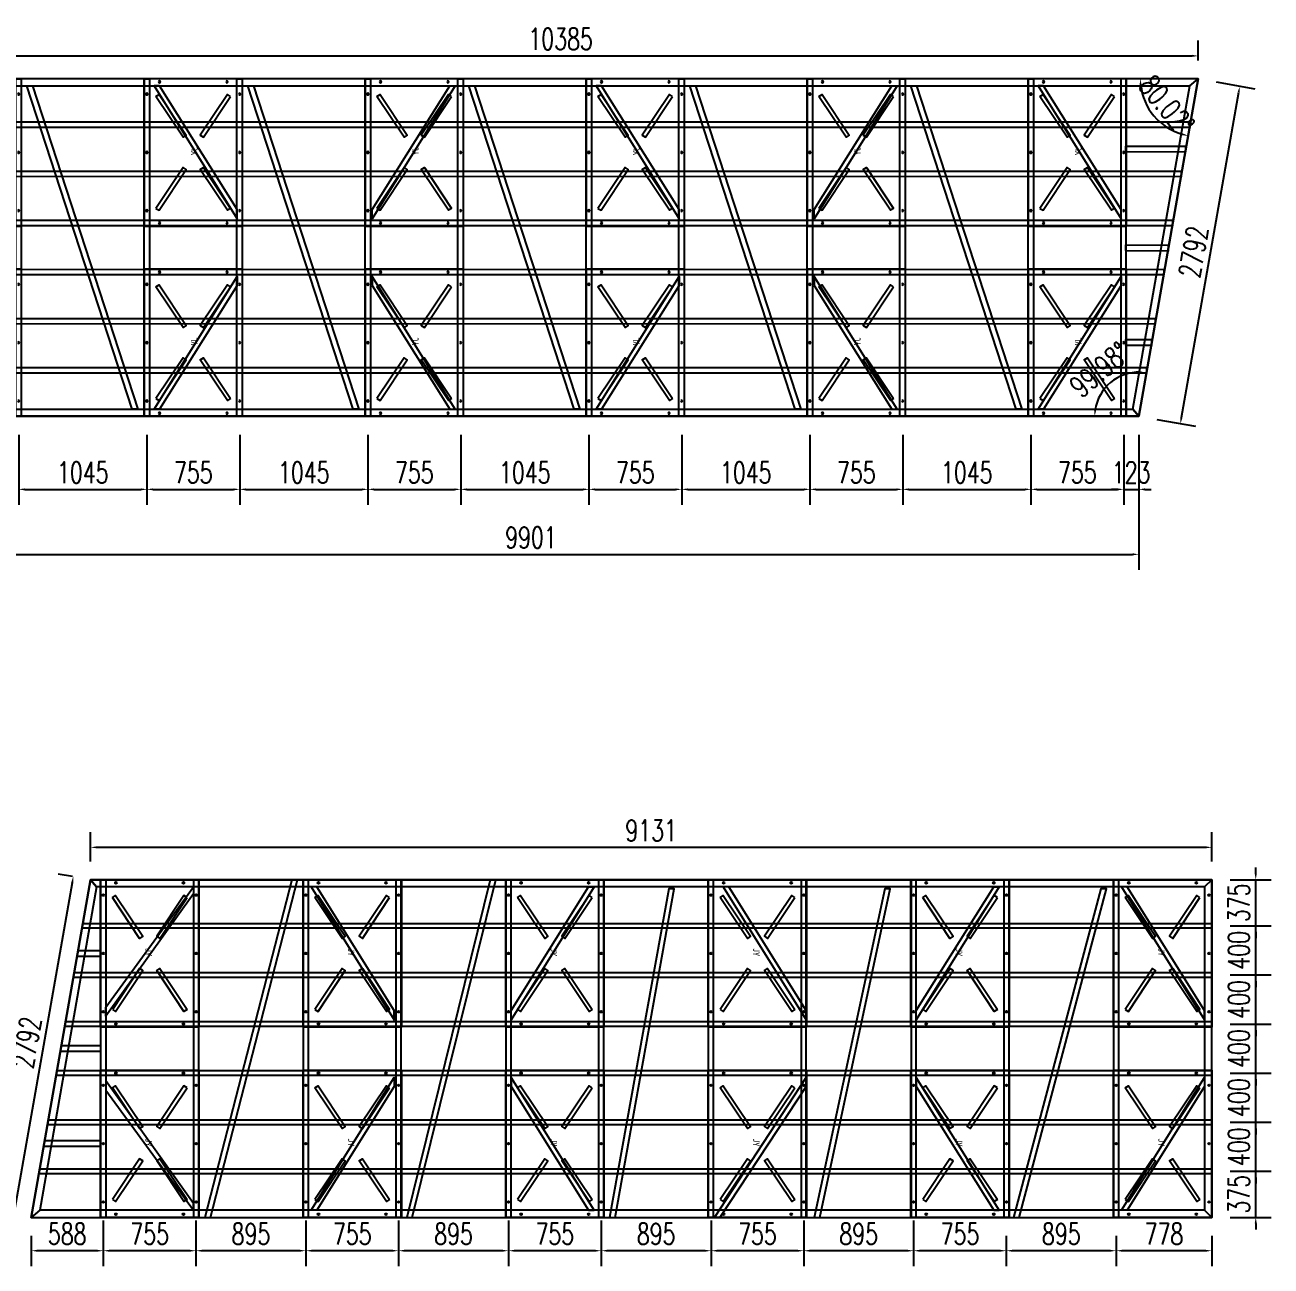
# Model space of a CAD drawing. Header units: millimetres. Extents: x -1471591 to 944464, y -468930 to 547002.
# Drawn here: x -973886 to -963736, y -169924 to -159812 of the extents above; entities that cross this region are included whole.
import ezdxf

# ---------------------------------------------------------------- set-up
doc = ezdxf.new("R2010")
doc.units = ezdxf.units.MM
doc.header["$LTSCALE"] = 10
doc.header["$PDMODE"] = 35
for name, color, linetype in [('PUB_TEXT', 7, 'Continuous'), ('W-FLOAT_BOWL浮筒', 253, 'Continuous'), ('W-STEEL_FRAME钢架', 3, 'Continuous'), ('W-STEEL_KEEL钢龙骨', 5, 'Continuous')]:
    doc.layers.add(name, color=color, linetype=linetype)
doc.styles.add('STANDARD_T3', font='simplex.shx', dxfattribs={"width": 0.7, "bigfont": 'hztxt.shx'})
doc.styles.add('黑体', font='simhei.ttf', dxfattribs={"width": 0.8})
doc.dimstyles.new('W&&50', dxfattribs={"dimtxt": 175, "dimasz": 50, "dimexe": 125, "dimexo": 150, "dimgap": 50, "dimtad": 1, "dimdec": 0, "dimzin": 0, "dimdsep": 46, "dimtxsty": 'STANDARD_T3', "dimcen": 0.09, "dimclrd": 1, "dimclre": 1, "dimclrt": 7, "dimazin": 2, "dimtfac": 1, "dimtdec": 0, "dimtix": 1, "dimtmove": 2, "dimatfit": 3, "dimfxl": 0, "dimtolj": 1, "dimtzin": 0, "dimarcsym": 0})

# ---------------------------------------------------------------- blocks, each defined once
blk = doc.blocks.new('*D1006')
at = {"color": 1, "lineweight": -2, "transparency": 16777216}
for p, q in [((-973937, -163151), (-973937, -163721)), ((-972892, -163151), (-972892, -163721)), ((-973887, -163596), (-972942, -163596))]:
    blk.add_line(p, q, dxfattribs=at)
at = {"color": 1, "transparency": 16777216}
for points in [[(-973887, -163588), (-973887, -163605), (-973937, -163596)], [(-972942, -163588), (-972942, -163605), (-972892, -163596)]]:
    blk.add_solid(points, dxfattribs=at)
at = {"layer": 'Defpoints', "color": 0, "transparency": 16777216}
for p in [(-973937, -163001), (-972892, -163001), (-972892, -163596)]:
    blk.add_point(p, dxfattribs=at)
at = {"color": 7, "transparency": 16777216, "insert": (-973415, -163459), "char_height": 175, "attachment_point": 5, "style": 'STANDARD_T3'}
blk.add_mtext('\\A1;1045', dxfattribs=at)
blk = doc.blocks.new('*D1007')
at = {"color": 1, "lineweight": -2, "transparency": 16777216}
for p, q in [((-972892, -163151), (-972892, -163721)), ((-972137, -163151), (-972137, -163721)), ((-972842, -163596), (-972187, -163596))]:
    blk.add_line(p, q, dxfattribs=at)
at = {"color": 1, "transparency": 16777216}
for points in [[(-972842, -163588), (-972842, -163605), (-972892, -163596)], [(-972187, -163588), (-972187, -163605), (-972137, -163596)]]:
    blk.add_solid(points, dxfattribs=at)
at = {"layer": 'Defpoints', "color": 0, "transparency": 16777216}
for p in [(-972892, -163001), (-972137, -163001), (-972137, -163596)]:
    blk.add_point(p, dxfattribs=at)
at = {"color": 7, "transparency": 16777216, "insert": (-972515, -163459), "char_height": 175, "attachment_point": 5, "style": 'STANDARD_T3'}
blk.add_mtext('\\A1;755', dxfattribs=at)
blk = doc.blocks.new('*D1008')
at = {"color": 1, "lineweight": -2, "transparency": 16777216}
for p, q in [((-972137, -163151), (-972137, -163721)), ((-971092, -163151), (-971092, -163721)), ((-972087, -163596), (-971142, -163596))]:
    blk.add_line(p, q, dxfattribs=at)
at = {"color": 1, "transparency": 16777216}
for points in [[(-972087, -163588), (-972087, -163605), (-972137, -163596)], [(-971142, -163588), (-971142, -163605), (-971092, -163596)]]:
    blk.add_solid(points, dxfattribs=at)
at = {"layer": 'Defpoints', "color": 0, "transparency": 16777216}
for p in [(-972137, -163001), (-971092, -163001), (-971092, -163596)]:
    blk.add_point(p, dxfattribs=at)
at = {"color": 7, "transparency": 16777216, "insert": (-971615, -163459), "char_height": 175, "attachment_point": 5, "style": 'STANDARD_T3'}
blk.add_mtext('\\A1;1045', dxfattribs=at)
blk = doc.blocks.new('*D1009')
at = {"color": 1, "lineweight": -2, "transparency": 16777216}
for p, q in [((-971092, -163151), (-971092, -163721)), ((-970337, -163151), (-970337, -163721)), ((-971042, -163596), (-970387, -163596))]:
    blk.add_line(p, q, dxfattribs=at)
at = {"color": 1, "transparency": 16777216}
for points in [[(-971042, -163588), (-971042, -163605), (-971092, -163596)], [(-970387, -163588), (-970387, -163605), (-970337, -163596)]]:
    blk.add_solid(points, dxfattribs=at)
at = {"layer": 'Defpoints', "color": 0, "transparency": 16777216}
for p in [(-971092, -163001), (-970337, -163001), (-970337, -163596)]:
    blk.add_point(p, dxfattribs=at)
at = {"color": 7, "transparency": 16777216, "insert": (-970715, -163459), "char_height": 175, "attachment_point": 5, "style": 'STANDARD_T3'}
blk.add_mtext('\\A1;755', dxfattribs=at)
blk = doc.blocks.new('*D1010')
at = {"color": 1, "lineweight": -2, "transparency": 16777216}
for p, q in [((-970337, -163151), (-970337, -163721)), ((-969292, -163151), (-969292, -163721)), ((-970287, -163596), (-969342, -163596))]:
    blk.add_line(p, q, dxfattribs=at)
at = {"color": 1, "transparency": 16777216}
for points in [[(-970287, -163588), (-970287, -163605), (-970337, -163596)], [(-969342, -163588), (-969342, -163605), (-969292, -163596)]]:
    blk.add_solid(points, dxfattribs=at)
at = {"layer": 'Defpoints', "color": 0, "transparency": 16777216}
for p in [(-970337, -163001), (-969292, -163001), (-969292, -163596)]:
    blk.add_point(p, dxfattribs=at)
at = {"color": 7, "transparency": 16777216, "insert": (-969815, -163459), "char_height": 175, "attachment_point": 5, "style": 'STANDARD_T3'}
blk.add_mtext('\\A1;1045', dxfattribs=at)
blk = doc.blocks.new('*D1011')
at = {"color": 1, "lineweight": -2, "transparency": 16777216}
for p, q in [((-969292, -163151), (-969292, -163721)), ((-968537, -163151), (-968537, -163721)), ((-969242, -163596), (-968587, -163596))]:
    blk.add_line(p, q, dxfattribs=at)
at = {"color": 1, "transparency": 16777216}
for points in [[(-969242, -163588), (-969242, -163605), (-969292, -163596)], [(-968587, -163588), (-968587, -163605), (-968537, -163596)]]:
    blk.add_solid(points, dxfattribs=at)
at = {"layer": 'Defpoints', "color": 0, "transparency": 16777216}
for p in [(-969292, -163001), (-968537, -163001), (-968537, -163596)]:
    blk.add_point(p, dxfattribs=at)
at = {"color": 7, "transparency": 16777216, "insert": (-968915, -163459), "char_height": 175, "attachment_point": 5, "style": 'STANDARD_T3'}
blk.add_mtext('\\A1;755', dxfattribs=at)
blk = doc.blocks.new('*D1012')
at = {"color": 1, "lineweight": -2, "transparency": 16777216}
for p, q in [((-968537, -163151), (-968537, -163721)), ((-967492, -163151), (-967492, -163721)), ((-968487, -163596), (-967542, -163596))]:
    blk.add_line(p, q, dxfattribs=at)
at = {"color": 1, "transparency": 16777216}
for points in [[(-968487, -163588), (-968487, -163605), (-968537, -163596)], [(-967542, -163588), (-967542, -163605), (-967492, -163596)]]:
    blk.add_solid(points, dxfattribs=at)
at = {"layer": 'Defpoints', "color": 0, "transparency": 16777216}
for p in [(-968537, -163001), (-967492, -163001), (-967492, -163596)]:
    blk.add_point(p, dxfattribs=at)
at = {"color": 7, "transparency": 16777216, "insert": (-968015, -163459), "char_height": 175, "attachment_point": 5, "style": 'STANDARD_T3'}
blk.add_mtext('\\A1;1045', dxfattribs=at)
blk = doc.blocks.new('*D1013')
at = {"color": 1, "lineweight": -2, "transparency": 16777216}
for p, q in [((-967492, -163151), (-967492, -163721)), ((-966737, -163151), (-966737, -163721)), ((-967442, -163596), (-966787, -163596))]:
    blk.add_line(p, q, dxfattribs=at)
at = {"color": 1, "transparency": 16777216}
for points in [[(-967442, -163588), (-967442, -163605), (-967492, -163596)], [(-966787, -163588), (-966787, -163605), (-966737, -163596)]]:
    blk.add_solid(points, dxfattribs=at)
at = {"layer": 'Defpoints', "color": 0, "transparency": 16777216}
for p in [(-967492, -163001), (-966737, -163001), (-966737, -163596)]:
    blk.add_point(p, dxfattribs=at)
at = {"color": 7, "transparency": 16777216, "insert": (-967115, -163459), "char_height": 175, "attachment_point": 5, "style": 'STANDARD_T3'}
blk.add_mtext('\\A1;755', dxfattribs=at)
blk = doc.blocks.new('*D1014')
at = {"color": 1, "lineweight": -2, "transparency": 16777216}
for p, q in [((-966737, -163151), (-966737, -163721)), ((-965692, -163151), (-965692, -163721)), ((-966687, -163596), (-965742, -163596))]:
    blk.add_line(p, q, dxfattribs=at)
at = {"color": 1, "transparency": 16777216}
for points in [[(-966687, -163588), (-966687, -163605), (-966737, -163596)], [(-965742, -163588), (-965742, -163605), (-965692, -163596)]]:
    blk.add_solid(points, dxfattribs=at)
at = {"layer": 'Defpoints', "color": 0, "transparency": 16777216}
for p in [(-966737, -163001), (-965692, -163001), (-965692, -163596)]:
    blk.add_point(p, dxfattribs=at)
at = {"color": 7, "transparency": 16777216, "insert": (-966215, -163459), "char_height": 175, "attachment_point": 5, "style": 'STANDARD_T3'}
blk.add_mtext('\\A1;1045', dxfattribs=at)
blk = doc.blocks.new('*D1015')
at = {"color": 1, "lineweight": -2, "transparency": 16777216}
for p, q in [((-965692, -163151), (-965692, -163721)), ((-964937, -163151), (-964937, -163721)), ((-965642, -163596), (-964987, -163596))]:
    blk.add_line(p, q, dxfattribs=at)
at = {"color": 1, "transparency": 16777216}
for points in [[(-965642, -163588), (-965642, -163605), (-965692, -163596)], [(-964987, -163588), (-964987, -163605), (-964937, -163596)]]:
    blk.add_solid(points, dxfattribs=at)
at = {"layer": 'Defpoints', "color": 0, "transparency": 16777216}
for p in [(-965692, -163001), (-964937, -163001), (-964937, -163596)]:
    blk.add_point(p, dxfattribs=at)
at = {"color": 7, "transparency": 16777216, "insert": (-965315, -163459), "char_height": 175, "attachment_point": 5, "style": 'STANDARD_T3'}
blk.add_mtext('\\A1;755', dxfattribs=at)
blk = doc.blocks.new('*D1016')
at = {"color": 1, "lineweight": -2, "transparency": 16777216}
for p, q in [((-964937, -163151), (-964937, -163721)), ((-964814, -163151), (-964814, -163721)), ((-964987, -163596), (-965037, -163596)), ((-964937, -163596), (-964814, -163596)), ((-964764, -163596), (-964714, -163596))]:
    blk.add_line(p, q, dxfattribs=at)
at = {"color": 1, "transparency": 16777216}
for points in [[(-964987, -163588), (-964987, -163605), (-964937, -163596)], [(-964764, -163588), (-964764, -163605), (-964814, -163596)]]:
    blk.add_solid(points, dxfattribs=at)
at = {"layer": 'Defpoints', "color": 0, "transparency": 16777216}
for p in [(-964937, -163001), (-964814, -163001), (-964814, -163596)]:
    blk.add_point(p, dxfattribs=at)
at = {"color": 7, "transparency": 16777216, "insert": (-964876, -163459), "char_height": 175, "attachment_point": 5, "style": 'STANDARD_T3'}
blk.add_mtext('\\A1;123', dxfattribs=at)
blk = doc.blocks.new('*D1017')
at = {"color": 1, "lineweight": -2, "transparency": 16777216}
for p, q in [((-974715, -163151), (-974715, -164251)), ((-964814, -163151), (-964814, -164251)), ((-974665, -164126), (-964864, -164126))]:
    blk.add_line(p, q, dxfattribs=at)
at = {"color": 1, "transparency": 16777216}
for points in [[(-974665, -164117), (-974665, -164134), (-974715, -164126)], [(-964864, -164117), (-964864, -164134), (-964814, -164126)]]:
    blk.add_solid(points, dxfattribs=at)
at = {"layer": 'Defpoints', "color": 0, "transparency": 16777216}
for p in [(-974715, -163001), (-964814, -163001), (-964814, -164126)]:
    blk.add_point(p, dxfattribs=at)
at = {"color": 7, "transparency": 16777216, "insert": (-969765, -163988), "char_height": 175, "attachment_point": 5, "style": 'STANDARD_T3'}
blk.add_mtext('\\A1;9901', dxfattribs=at)
blk = doc.blocks.new('*D1018')
at = {"color": 1, "lineweight": -2, "transparency": 16777216}
for p, q in [((-974715, -160101), (-974715, -159940)), ((-964330, -160101), (-964330, -159940)), ((-974665, -160065), (-964380, -160065))]:
    blk.add_line(p, q, dxfattribs=at)
at = {"color": 1, "transparency": 16777216}
for points in [[(-974665, -160056), (-974665, -160073), (-974715, -160065)], [(-964380, -160056), (-964380, -160073), (-964330, -160065)]]:
    blk.add_solid(points, dxfattribs=at)
at = {"layer": 'Defpoints', "color": 0, "transparency": 16777216}
for p in [(-964330, -160065), (-974715, -160251), (-964330, -160251)]:
    blk.add_point(p, dxfattribs=at)
at = {"color": 7, "transparency": 16777216, "insert": (-969523, -159927), "char_height": 175, "attachment_point": 5, "style": 'STANDARD_T3'}
blk.add_mtext('\\A1;10385', dxfattribs=at)
blk = doc.blocks.new('*D1064')
at = {"color": 1, "lineweight": -2, "transparency": 16777216}
for p, q in [((-964998, -169677), (-964998, -169924)), ((-964220, -169677), (-964220, -169924)), ((-964270, -169799), (-964948, -169799))]:
    blk.add_line(p, q, dxfattribs=at)
at = {"color": 1, "transparency": 16777216}
for points in [[(-964948, -169791), (-964948, -169807), (-964998, -169799)], [(-964270, -169791), (-964270, -169807), (-964220, -169799)]]:
    blk.add_solid(points, dxfattribs=at)
at = {"layer": 'Defpoints', "color": 0, "transparency": 16777216}
for p in [(-964998, -169527), (-964220, -169527), (-964998, -169799)]:
    blk.add_point(p, dxfattribs=at)
at = {"color": 7, "transparency": 16777216, "insert": (-964609, -169662), "char_height": 175, "attachment_point": 5, "style": 'STANDARD_T3'}
blk.add_mtext('\\A1;778', dxfattribs=at)
blk = doc.blocks.new('*D1065')
at = {"color": 1, "lineweight": -2, "transparency": 16777216}
for p, q in [((-965893, -169677), (-965893, -169924)), ((-964998, -169677), (-964998, -169924)), ((-965048, -169799), (-965843, -169799))]:
    blk.add_line(p, q, dxfattribs=at)
at = {"color": 1, "transparency": 16777216}
for points in [[(-965843, -169791), (-965843, -169807), (-965893, -169799)], [(-965048, -169791), (-965048, -169807), (-964998, -169799)]]:
    blk.add_solid(points, dxfattribs=at)
at = {"layer": 'Defpoints', "color": 0, "transparency": 16777216}
for p in [(-965893, -169527), (-964998, -169527), (-965893, -169799)]:
    blk.add_point(p, dxfattribs=at)
at = {"color": 7, "transparency": 16777216, "insert": (-965445, -169662), "char_height": 175, "attachment_point": 5, "style": 'STANDARD_T3'}
blk.add_mtext('\\A1;895', dxfattribs=at)
blk = doc.blocks.new('*D1066')
at = {"color": 1, "lineweight": -2, "transparency": 16777216}
for p, q in [((-966648, -169552), (-966648, -169924)), ((-965893, -169677), (-965893, -169924)), ((-965943, -169799), (-966598, -169799))]:
    blk.add_line(p, q, dxfattribs=at)
at = {"color": 1, "transparency": 16777216}
for points in [[(-966598, -169791), (-966598, -169807), (-966648, -169799)], [(-965943, -169791), (-965943, -169807), (-965893, -169799)]]:
    blk.add_solid(points, dxfattribs=at)
at = {"layer": 'Defpoints', "color": 0, "transparency": 16777216}
for p in [(-966648, -169402), (-965893, -169527), (-966648, -169799)]:
    blk.add_point(p, dxfattribs=at)
at = {"color": 7, "transparency": 16777216, "insert": (-966270, -169662), "char_height": 175, "attachment_point": 5, "style": 'STANDARD_T3'}
blk.add_mtext('\\A1;755', dxfattribs=at)
blk = doc.blocks.new('*D1067')
at = {"color": 1, "lineweight": -2, "transparency": 16777216}
for p, q in [((-967543, -169552), (-967543, -169924)), ((-966648, -169552), (-966648, -169924)), ((-966698, -169799), (-967493, -169799))]:
    blk.add_line(p, q, dxfattribs=at)
at = {"color": 1, "transparency": 16777216}
for points in [[(-967493, -169791), (-967493, -169807), (-967543, -169799)], [(-966698, -169791), (-966698, -169807), (-966648, -169799)]]:
    blk.add_solid(points, dxfattribs=at)
at = {"layer": 'Defpoints', "color": 0, "transparency": 16777216}
for p in [(-967543, -169402), (-966648, -169402), (-967543, -169799)]:
    blk.add_point(p, dxfattribs=at)
at = {"color": 7, "transparency": 16777216, "insert": (-967095, -169662), "char_height": 175, "attachment_point": 5, "style": 'STANDARD_T3'}
blk.add_mtext('\\A1;895', dxfattribs=at)
blk = doc.blocks.new('*D1068')
at = {"color": 1, "lineweight": -2, "transparency": 16777216}
for p, q in [((-968298, -169552), (-968298, -169924)), ((-967543, -169552), (-967543, -169924)), ((-967593, -169799), (-968248, -169799))]:
    blk.add_line(p, q, dxfattribs=at)
at = {"color": 1, "transparency": 16777216}
for points in [[(-968248, -169791), (-968248, -169807), (-968298, -169799)], [(-967593, -169791), (-967593, -169807), (-967543, -169799)]]:
    blk.add_solid(points, dxfattribs=at)
at = {"layer": 'Defpoints', "color": 0, "transparency": 16777216}
for p in [(-968298, -169402), (-967543, -169402), (-968298, -169799)]:
    blk.add_point(p, dxfattribs=at)
at = {"color": 7, "transparency": 16777216, "insert": (-967920, -169662), "char_height": 175, "attachment_point": 5, "style": 'STANDARD_T3'}
blk.add_mtext('\\A1;755', dxfattribs=at)
blk = doc.blocks.new('*D1069')
at = {"color": 1, "lineweight": -2, "transparency": 16777216}
for p, q in [((-969193, -169552), (-969193, -169924)), ((-968298, -169552), (-968298, -169924)), ((-968348, -169799), (-969143, -169799))]:
    blk.add_line(p, q, dxfattribs=at)
at = {"color": 1, "transparency": 16777216}
for points in [[(-969143, -169791), (-969143, -169807), (-969193, -169799)], [(-968348, -169791), (-968348, -169807), (-968298, -169799)]]:
    blk.add_solid(points, dxfattribs=at)
at = {"layer": 'Defpoints', "color": 0, "transparency": 16777216}
for p in [(-969193, -169402), (-968298, -169402), (-969193, -169799)]:
    blk.add_point(p, dxfattribs=at)
at = {"color": 7, "transparency": 16777216, "insert": (-968745, -169662), "char_height": 175, "attachment_point": 5, "style": 'STANDARD_T3'}
blk.add_mtext('\\A1;895', dxfattribs=at)
blk = doc.blocks.new('*D1070')
at = {"color": 1, "lineweight": -2, "transparency": 16777216}
for p, q in [((-969948, -169552), (-969948, -169924)), ((-969193, -169552), (-969193, -169924)), ((-969243, -169799), (-969898, -169799))]:
    blk.add_line(p, q, dxfattribs=at)
at = {"color": 1, "transparency": 16777216}
for points in [[(-969898, -169791), (-969898, -169807), (-969948, -169799)], [(-969243, -169791), (-969243, -169807), (-969193, -169799)]]:
    blk.add_solid(points, dxfattribs=at)
at = {"layer": 'Defpoints', "color": 0, "transparency": 16777216}
for p in [(-969948, -169402), (-969193, -169402), (-969948, -169799)]:
    blk.add_point(p, dxfattribs=at)
at = {"color": 7, "transparency": 16777216, "insert": (-969570, -169662), "char_height": 175, "attachment_point": 5, "style": 'STANDARD_T3'}
blk.add_mtext('\\A1;755', dxfattribs=at)
blk = doc.blocks.new('*D1071')
at = {"color": 1, "lineweight": -2, "transparency": 16777216}
for p, q in [((-970843, -169552), (-970843, -169924)), ((-969948, -169552), (-969948, -169924)), ((-969998, -169799), (-970793, -169799))]:
    blk.add_line(p, q, dxfattribs=at)
at = {"color": 1, "transparency": 16777216}
for points in [[(-970793, -169791), (-970793, -169807), (-970843, -169799)], [(-969998, -169791), (-969998, -169807), (-969948, -169799)]]:
    blk.add_solid(points, dxfattribs=at)
at = {"layer": 'Defpoints', "color": 0, "transparency": 16777216}
for p in [(-970843, -169402), (-969948, -169402), (-970843, -169799)]:
    blk.add_point(p, dxfattribs=at)
at = {"color": 7, "transparency": 16777216, "insert": (-970395, -169662), "char_height": 175, "attachment_point": 5, "style": 'STANDARD_T3'}
blk.add_mtext('\\A1;895', dxfattribs=at)
blk = doc.blocks.new('*D1072')
at = {"color": 1, "lineweight": -2, "transparency": 16777216}
for p, q in [((-971598, -169552), (-971598, -169924)), ((-970843, -169552), (-970843, -169924)), ((-970893, -169799), (-971548, -169799))]:
    blk.add_line(p, q, dxfattribs=at)
at = {"color": 1, "transparency": 16777216}
for points in [[(-971548, -169791), (-971548, -169807), (-971598, -169799)], [(-970893, -169791), (-970893, -169807), (-970843, -169799)]]:
    blk.add_solid(points, dxfattribs=at)
at = {"layer": 'Defpoints', "color": 0, "transparency": 16777216}
for p in [(-971598, -169402), (-970843, -169402), (-971598, -169799)]:
    blk.add_point(p, dxfattribs=at)
at = {"color": 7, "transparency": 16777216, "insert": (-971220, -169662), "char_height": 175, "attachment_point": 5, "style": 'STANDARD_T3'}
blk.add_mtext('\\A1;755', dxfattribs=at)
blk = doc.blocks.new('*D1073')
at = {"color": 1, "lineweight": -2, "transparency": 16777216}
for p, q in [((-972493, -169552), (-972493, -169924)), ((-971598, -169552), (-971598, -169924)), ((-971648, -169799), (-972443, -169799))]:
    blk.add_line(p, q, dxfattribs=at)
at = {"color": 1, "transparency": 16777216}
for points in [[(-972443, -169791), (-972443, -169807), (-972493, -169799)], [(-971648, -169791), (-971648, -169807), (-971598, -169799)]]:
    blk.add_solid(points, dxfattribs=at)
at = {"layer": 'Defpoints', "color": 0, "transparency": 16777216}
for p in [(-972493, -169402), (-971598, -169402), (-972493, -169799)]:
    blk.add_point(p, dxfattribs=at)
at = {"color": 7, "transparency": 16777216, "insert": (-972045, -169662), "char_height": 175, "attachment_point": 5, "style": 'STANDARD_T3'}
blk.add_mtext('\\A1;895', dxfattribs=at)
blk = doc.blocks.new('*D1074')
at = {"color": 1, "lineweight": -2, "transparency": 16777216}
for p, q in [((-973248, -169552), (-973248, -169924)), ((-972493, -169552), (-972493, -169924)), ((-972543, -169799), (-973198, -169799))]:
    blk.add_line(p, q, dxfattribs=at)
at = {"color": 1, "transparency": 16777216}
for points in [[(-973198, -169791), (-973198, -169807), (-973248, -169799)], [(-972543, -169791), (-972543, -169807), (-972493, -169799)]]:
    blk.add_solid(points, dxfattribs=at)
at = {"layer": 'Defpoints', "color": 0, "transparency": 16777216}
for p in [(-973248, -169402), (-972493, -169402), (-973248, -169799)]:
    blk.add_point(p, dxfattribs=at)
at = {"color": 7, "transparency": 16777216, "insert": (-972870, -169662), "char_height": 175, "attachment_point": 5, "style": 'STANDARD_T3'}
blk.add_mtext('\\A1;755', dxfattribs=at)
blk = doc.blocks.new('*D1075')
at = {"color": 1, "lineweight": -2, "transparency": 16777216}
for p, q in [((-973248, -169552), (-973248, -169924)), ((-973836, -169677), (-973836, -169924)), ((-973298, -169799), (-973786, -169799))]:
    blk.add_line(p, q, dxfattribs=at)
at = {"color": 1, "transparency": 16777216}
for points in [[(-973786, -169791), (-973786, -169807), (-973836, -169799)], [(-973298, -169791), (-973298, -169807), (-973248, -169799)]]:
    blk.add_solid(points, dxfattribs=at)
at = {"layer": 'Defpoints', "color": 0, "transparency": 16777216}
for p in [(-973248, -169402), (-973836, -169527), (-973836, -169799)]:
    blk.add_point(p, dxfattribs=at)
at = {"color": 7, "transparency": 16777216, "insert": (-973542, -169662), "char_height": 175, "attachment_point": 5, "style": 'STANDARD_T3'}
blk.add_mtext('\\A1;588', dxfattribs=at)
blk = doc.blocks.new('*D1076')
at = {"color": 1, "lineweight": -2, "transparency": 16777216}
for p, q in [((-963861, -169102), (-963861, -169052)), ((-964070, -169152), (-963736, -169152)), ((-963861, -169527), (-963861, -169152)), ((-964070, -169527), (-963736, -169527)), ((-963861, -169577), (-963861, -169627))]:
    blk.add_line(p, q, dxfattribs=at)
at = {"color": 1, "transparency": 16777216}
for points in [[(-963870, -169102), (-963853, -169102), (-963861, -169152)], [(-963870, -169577), (-963853, -169577), (-963861, -169527)]]:
    blk.add_solid(points, dxfattribs=at)
at = {"layer": 'Defpoints', "color": 0, "transparency": 16777216}
for p in [(-964220, -169152), (-963861, -169152), (-964220, -169527)]:
    blk.add_point(p, dxfattribs=at)
at = {"color": 7, "transparency": 16777216, "insert": (-963999, -169339), "char_height": 175, "attachment_point": 5, "rotation": 90, "style": 'STANDARD_T3'}
blk.add_mtext('\\A1;375', dxfattribs=at)
blk = doc.blocks.new('*D1077')
at = {"color": 1, "lineweight": -2, "transparency": 16777216}
for p, q in [((-963861, -168702), (-963861, -168652)), ((-964070, -168752), (-963736, -168752)), ((-963861, -169152), (-963861, -168752)), ((-964070, -169152), (-963736, -169152)), ((-963861, -169202), (-963861, -169252))]:
    blk.add_line(p, q, dxfattribs=at)
at = {"color": 1, "transparency": 16777216}
for points in [[(-963870, -168702), (-963853, -168702), (-963861, -168752)], [(-963870, -169202), (-963853, -169202), (-963861, -169152)]]:
    blk.add_solid(points, dxfattribs=at)
at = {"layer": 'Defpoints', "color": 0, "transparency": 16777216}
for p in [(-964220, -168752), (-963861, -168752), (-964220, -169152)]:
    blk.add_point(p, dxfattribs=at)
at = {"color": 7, "transparency": 16777216, "insert": (-963999, -168952), "char_height": 175, "attachment_point": 5, "rotation": 90, "style": 'STANDARD_T3'}
blk.add_mtext('\\A1;400', dxfattribs=at)
blk = doc.blocks.new('*D1078')
at = {"color": 1, "lineweight": -2, "transparency": 16777216}
for p, q in [((-963861, -168302), (-963861, -168252)), ((-964070, -168352), (-963736, -168352)), ((-963861, -168752), (-963861, -168352)), ((-964070, -168752), (-963736, -168752)), ((-963861, -168802), (-963861, -168852))]:
    blk.add_line(p, q, dxfattribs=at)
at = {"color": 1, "transparency": 16777216}
for points in [[(-963870, -168302), (-963853, -168302), (-963861, -168352)], [(-963870, -168802), (-963853, -168802), (-963861, -168752)]]:
    blk.add_solid(points, dxfattribs=at)
at = {"layer": 'Defpoints', "color": 0, "transparency": 16777216}
for p in [(-964220, -168352), (-963861, -168352), (-964220, -168752)]:
    blk.add_point(p, dxfattribs=at)
at = {"color": 7, "transparency": 16777216, "insert": (-963999, -168552), "char_height": 175, "attachment_point": 5, "rotation": 90, "style": 'STANDARD_T3'}
blk.add_mtext('\\A1;400', dxfattribs=at)
blk = doc.blocks.new('*D1079')
at = {"color": 1, "lineweight": -2, "transparency": 16777216}
for p, q in [((-963861, -167902), (-963861, -167852)), ((-964070, -167952), (-963736, -167952)), ((-963861, -168352), (-963861, -167952)), ((-964070, -168352), (-963736, -168352)), ((-963861, -168402), (-963861, -168452))]:
    blk.add_line(p, q, dxfattribs=at)
at = {"color": 1, "transparency": 16777216}
for points in [[(-963870, -167902), (-963853, -167902), (-963861, -167952)], [(-963870, -168402), (-963853, -168402), (-963861, -168352)]]:
    blk.add_solid(points, dxfattribs=at)
at = {"layer": 'Defpoints', "color": 0, "transparency": 16777216}
for p in [(-964220, -167952), (-963861, -167952), (-964220, -168352)]:
    blk.add_point(p, dxfattribs=at)
at = {"color": 7, "transparency": 16777216, "insert": (-963999, -168152), "char_height": 175, "attachment_point": 5, "rotation": 90, "style": 'STANDARD_T3'}
blk.add_mtext('\\A1;400', dxfattribs=at)
blk = doc.blocks.new('*D1080')
at = {"color": 1, "lineweight": -2, "transparency": 16777216}
for p, q in [((-963861, -167502), (-963861, -167452)), ((-964070, -167552), (-963736, -167552)), ((-963861, -167952), (-963861, -167552)), ((-964070, -167952), (-963736, -167952)), ((-963861, -168002), (-963861, -168052))]:
    blk.add_line(p, q, dxfattribs=at)
at = {"color": 1, "transparency": 16777216}
for points in [[(-963870, -167502), (-963853, -167502), (-963861, -167552)], [(-963870, -168002), (-963853, -168002), (-963861, -167952)]]:
    blk.add_solid(points, dxfattribs=at)
at = {"layer": 'Defpoints', "color": 0, "transparency": 16777216}
for p in [(-964220, -167552), (-963861, -167552), (-964220, -167952)]:
    blk.add_point(p, dxfattribs=at)
at = {"color": 7, "transparency": 16777216, "insert": (-963999, -167752), "char_height": 175, "attachment_point": 5, "rotation": 90, "style": 'STANDARD_T3'}
blk.add_mtext('\\A1;400', dxfattribs=at)
blk = doc.blocks.new('*D1081')
at = {"color": 1, "lineweight": -2, "transparency": 16777216}
for p, q in [((-963861, -167102), (-963861, -167052)), ((-964070, -167152), (-963736, -167152)), ((-963861, -167552), (-963861, -167152)), ((-964070, -167552), (-963736, -167552)), ((-963861, -167602), (-963861, -167652))]:
    blk.add_line(p, q, dxfattribs=at)
at = {"color": 1, "transparency": 16777216}
for points in [[(-963870, -167102), (-963853, -167102), (-963861, -167152)], [(-963870, -167602), (-963853, -167602), (-963861, -167552)]]:
    blk.add_solid(points, dxfattribs=at)
at = {"layer": 'Defpoints', "color": 0, "transparency": 16777216}
for p in [(-964220, -167152), (-963861, -167152), (-964220, -167552)]:
    blk.add_point(p, dxfattribs=at)
at = {"color": 7, "transparency": 16777216, "insert": (-963999, -167352), "char_height": 175, "attachment_point": 5, "rotation": 90, "style": 'STANDARD_T3'}
blk.add_mtext('\\A1;400', dxfattribs=at)
blk = doc.blocks.new('*D1082')
at = {"color": 1, "lineweight": -2, "transparency": 16777216}
for p, q in [((-963861, -166727), (-963861, -166677)), ((-964070, -166777), (-963736, -166777)), ((-963861, -167152), (-963861, -166777)), ((-964070, -167152), (-963736, -167152)), ((-963861, -167202), (-963861, -167252))]:
    blk.add_line(p, q, dxfattribs=at)
at = {"color": 1, "transparency": 16777216}
for points in [[(-963870, -166727), (-963853, -166727), (-963861, -166777)], [(-963870, -167202), (-963853, -167202), (-963861, -167152)]]:
    blk.add_solid(points, dxfattribs=at)
at = {"layer": 'Defpoints', "color": 0, "transparency": 16777216}
for p in [(-964220, -166777), (-963861, -166777), (-964220, -167152)]:
    blk.add_point(p, dxfattribs=at)
at = {"color": 7, "transparency": 16777216, "insert": (-963999, -166964), "char_height": 175, "attachment_point": 5, "rotation": 90, "style": 'STANDARD_T3'}
blk.add_mtext('\\A1;375', dxfattribs=at)
blk = doc.blocks.new('*D1083')
at = {"color": 1, "lineweight": -2, "transparency": 16777216}
for p, q in [((-973499, -166751), (-973616, -166730)), ((-973502, -166801), (-973969, -169453)), ((-973983, -169501), (-974101, -169480))]:
    blk.add_line(p, q, dxfattribs=at)
at = {"color": 1, "transparency": 16777216}
for points in [[(-973510, -166800), (-973493, -166803), (-973493, -166752)], [(-973977, -169451), (-973961, -169454), (-973977, -169502)]]:
    blk.add_solid(points, dxfattribs=at)
at = {"layer": 'Defpoints', "color": 0, "transparency": 16777216}
for p in [(-973351, -166777), (-973977, -169502), (-973836, -169527)]:
    blk.add_point(p, dxfattribs=at)
at = {"color": 7, "transparency": 16777216, "insert": (-973871, -168103), "char_height": 175, "attachment_point": 5, "rotation": 80.0073, "style": 'STANDARD_T3'}
blk.add_mtext('\\A1;2792', dxfattribs=at)
blk = doc.blocks.new('*D1084')
at = {"color": 1, "lineweight": -2, "transparency": 16777216}
for p, q in [((-964466, -163011), (-964000, -160360)), ((-964183, -160277), (-963868, -160332)), ((-964667, -163027), (-964352, -163082))]:
    blk.add_line(p, q, dxfattribs=at)
at = {"color": 1, "transparency": 16777216}
for points in [[(-964008, -160358), (-963991, -160361), (-963991, -160311)], [(-964475, -163010), (-964458, -163013), (-964475, -163061)]]:
    blk.add_solid(points, dxfattribs=at)
at = {"layer": 'Defpoints', "color": 0, "transparency": 16777216}
for p in [(-964330, -160251), (-963991, -160311), (-964814, -163001)]:
    blk.add_point(p, dxfattribs=at)
at = {"color": 7, "transparency": 16777216, "insert": (-964368, -161662), "char_height": 175, "attachment_point": 5, "rotation": 80.0187, "style": 'STANDARD_T3'}
blk.add_mtext('\\A1;2792', dxfattribs=at)
blk = doc.blocks.new('*D1086')
at = {"color": 1, "lineweight": -2, "transparency": 16777216}
for p, q in [((-973351, -166627), (-973351, -166388)), ((-964220, -166627), (-964220, -166388)), ((-964270, -166513), (-973301, -166513))]:
    blk.add_line(p, q, dxfattribs=at)
at = {"color": 1, "transparency": 16777216}
for points in [[(-973301, -166504), (-973301, -166521), (-973351, -166513)], [(-964270, -166504), (-964270, -166521), (-964220, -166513)]]:
    blk.add_solid(points, dxfattribs=at)
at = {"layer": 'Defpoints', "color": 0, "transparency": 16777216}
for p in [(-973351, -166513), (-973351, -166777), (-964220, -166777)]:
    blk.add_point(p, dxfattribs=at)
at = {"color": 7, "transparency": 16777216, "insert": (-968786, -166375), "char_height": 175, "attachment_point": 5, "style": 'STANDARD_T3'}
blk.add_mtext('\\A1;9131', dxfattribs=at)
blk = doc.blocks.new('*D1186')
at = {"color": 1, "lineweight": -2, "transparency": 16777216}
blk.add_arc((-964814, -163001), 359, 88.0136, 172.0051, dxfattribs=at)
at = {"color": 1, "transparency": 16777216}
for points in [[(-964801, -162634), (-964803, -162651), (-964752, -162648)], [(-965161, -162951), (-965178, -162950), (-965173, -163001)]]:
    blk.add_solid(points, dxfattribs=at)
at = {"layer": 'Defpoints', "color": 0, "transparency": 16777216}
for p in [(-964330, -160251), (-964956, -162672), (-974715, -163001), (-964814, -163001), (-964814, -163001)]:
    blk.add_point(p, dxfattribs=at)
at = {"color": 7, "transparency": 16777216, "insert": (-965133, -162621), "char_height": 175, "attachment_point": 5, "rotation": 40.0094, "style": 'STANDARD_T3'}
blk.add_mtext('\\A1;99.98°', dxfattribs=at)
blk = doc.blocks.new('*D1187')
at = {"color": 1, "lineweight": -2, "transparency": 16777216}
blk.add_arc((-964330, -160251), 471, 186.0827, 253.9358, dxfattribs=at)
at = {"color": 1, "transparency": 16777216}
for points in [[(-964807, -160301), (-964791, -160300), (-964802, -160251)], [(-964459, -160695), (-964463, -160712), (-964412, -160715)]]:
    blk.add_solid(points, dxfattribs=at)
at = {"layer": 'Defpoints', "color": 0, "transparency": 16777216}
for p in [(-974715, -160251), (-964330, -160251), (-964330, -160251), (-964751, -160462), (-964814, -163001)]:
    blk.add_point(p, dxfattribs=at)
at = {"color": 7, "transparency": 16777216, "insert": (-964586, -160465), "char_height": 175, "attachment_point": 5, "rotation": 310.0093, "style": 'STANDARD_T3'}
blk.add_mtext('\\A1;80.02°', dxfattribs=at)
blk = doc.blocks.new('*U1285')
at = {"layer": 'W-STEEL_FRAME钢架', "color": 1}
blk.add_lwpolyline([(452, 1317), (406, 1317), (-452, -1317), (-406, -1317)], close=True, dxfattribs=at)
blk = doc.blocks.new('*U1284')
at = {"color": 0, "linetype": 'ByBlock', "lineweight": -2}
for p in [(0, 0), (1800, 0), (3600, 0), (5400, 0), (7200, 0)]:
    blk.add_blockref('*U1285', p, dxfattribs=at)
blk = doc.blocks.new('$matou$00000186')
for points in [[(-600, 400), (600, 400), (600, -400), (-600, -400)], [(-456, 304), (-472, 279), (-140, 57), (-123, 82)], [(456, 304), (472, 279), (140, 57), (123, 82)], [(-456, -304), (-472, -279), (-140, -57), (-123, -82)], [(456, -304), (472, -279), (140, -57), (123, -82)]]:
    blk.add_lwpolyline(points, close=True)
at = {"color": 1}
for centre in [(-475, 378), (0, 378), (475, 378), (-575, 275), (575, 275), (-575, -275), (575, -275), (-475, -378), (0, -378), (475, -378)]:
    blk.add_circle(centre, 7, dxfattribs=at)
at = {"layer": 'PUB_TEXT', "style": '黑体', "width": 0.8}
blk.add_text('JY', height=52.6, dxfattribs=at).set_placement((-44, -35))
blk = doc.blocks.new('*U1287')
at = {"layer": 'W-FLOAT_BOWL浮筒', "rotation": 90}
blk.add_blockref('$matou$00000186', (0, 0), dxfattribs=at)
blk = doc.blocks.new('*U1286')
at = {"color": 0, "linetype": 'ByBlock', "lineweight": -2}
for p in [(0, 1550), (1800, 1550), (3600, 1550), (5400, 1550), (7200, 1550), (9000, 1550), (0, 0), (1800, 0), (3600, 0), (5400, 0), (7200, 0), (9000, 0)]:
    blk.add_blockref('*U1287', p, dxfattribs=at)
blk = doc.blocks.new('E-2')
blk.add_lwpolyline([(-974715, -163001), (-964814, -163001), (-964330, -160251), (-974715, -160251), (-974715, -163001)])
at = {"layer": 'W-STEEL_FRAME钢架'}
for points in [[(-974657, -162943), (-974715, -163001), (-974715, -160251), (-974657, -160309)], [(-974657, -160309), (-964399, -160309), (-964330, -160251), (-974715, -160251)], [(-964399, -160309), (-964330, -160251), (-964814, -163001), (-964863, -162943)], [(-974657, -162943), (-964863, -162943), (-964814, -163001), (-974715, -163001)]]:
    blk.add_lwpolyline(points, close=True, dxfattribs=at)
at = {"layer": 'W-STEEL_FRAME钢架', "color": 1}
for points in [[(-973916, -163001), (-973959, -163001), (-973959, -160251), (-973916, -160251)], [(-972871, -163001), (-972914, -163001), (-972914, -160251), (-972871, -160251)], [(-972116, -163001), (-972159, -163001), (-972159, -160251), (-972116, -160251)], [(-971071, -163001), (-971114, -163001), (-971114, -160251), (-971071, -160251)], [(-970316, -163001), (-970359, -163001), (-970359, -160251), (-970316, -160251)], [(-969271, -163001), (-969314, -163001), (-969314, -160251), (-969271, -160251)], [(-968516, -163001), (-968559, -163001), (-968559, -160251), (-968516, -160251)], [(-967471, -163001), (-967514, -163001), (-967514, -160251), (-967471, -160251)], [(-966716, -163001), (-966759, -163001), (-966759, -160251), (-966716, -160251)], [(-965671, -163001), (-965714, -163001), (-965714, -160251), (-965671, -160251)], [(-964959, -163001), (-964916, -163001), (-964916, -160251), (-964959, -160251)], [(-964923, -160846), (-964431, -160845), (-964431, -160802), (-964923, -160803)], [(-964923, -161651), (-964573, -161652), (-964573, -161609), (-964923, -161608)], [(-964923, -162422), (-964709, -162421), (-964709, -162378), (-964923, -162379)]]:
    blk.add_lwpolyline(points, close=True, dxfattribs=at)
at = {"layer": 'W-STEEL_FRAME钢架', "color": 6}
for points in [[(-974026, -160309), (-973981, -160309), (-974657, -161391), (-974657, -161316)], [(-972789, -160309), (-972834, -160309), (-972158, -161391), (-972158, -161316)], [(-970426, -160309), (-970381, -160309), (-971057, -161391), (-971057, -161316)], [(-969189, -160309), (-969234, -160309), (-968558, -161391), (-968558, -161316)], [(-966826, -160309), (-966781, -160309), (-967457, -161391), (-967457, -161316)], [(-965589, -160309), (-965634, -160309), (-964958, -161391), (-964958, -161316)], [(-974026, -162943), (-973981, -162943), (-974657, -161861), (-974657, -161936)], [(-972789, -162943), (-972834, -162943), (-972158, -161861), (-972158, -161936)], [(-970426, -162943), (-970381, -162943), (-971057, -161861), (-971057, -161936)], [(-969189, -162943), (-969234, -162943), (-968558, -161861), (-968558, -161936)], [(-966826, -162943), (-966781, -162943), (-967457, -161861), (-967457, -161936)], [(-965589, -162943), (-965634, -162943), (-964958, -161861), (-964958, -161936)]]:
    blk.add_lwpolyline(points, close=True, dxfattribs=at)
at = {"layer": 'W-STEEL_KEEL钢龙骨'}
for points in [[(-974715, -160646), (-964396, -160645), (-964396, -160605), (-974715, -160606)], [(-974715, -161046), (-964467, -161047), (-964467, -161007), (-974715, -161006)], [(-974715, -161446), (-964537, -161446), (-964537, -161406), (-974715, -161406)], [(-974715, -161846), (-964608, -161847), (-964608, -161807), (-974715, -161806)], [(-974715, -162246), (-964678, -162247), (-964678, -162207), (-974715, -162206)], [(-974715, -162646), (-964748, -162646), (-964748, -162606), (-974715, -162606)]]:
    blk.add_lwpolyline(points, close=True, dxfattribs=at)
at = {"xscale": -1}
for name, p, rotation in [('*U1286', (-974315, -160851), 180), ('*U1284', (-973418, -161626), 180.0000000145544)]:
    blk.add_blockref(name, p, dxfattribs=dict(at, rotation=rotation))
blk = doc.blocks.new('*U1289')
at = {"layer": 'W-FLOAT_BOWL浮筒', "rotation": 90}
blk.add_blockref('$matou$00000186', (0, 0), dxfattribs=at)
blk = doc.blocks.new('*U1288')
at = {"color": 0, "linetype": 'ByBlock', "lineweight": -2}
for p in [(0, 1550), (1650, 1550), (3300, 1550), (4950, 1550), (6600, 1550), (0, 0), (1650, 0), (3300, 0), (4950, 0), (6600, 0)]:
    blk.add_blockref('*U1289', p, dxfattribs=at)
at = {"color": 0, "linetype": 'ByBlock', "lineweight": -2, "transparency": 16777216}
for p in [(8250, 1550), (8250, 0)]:
    blk.add_blockref('*U1289', p, dxfattribs=at)
blk = doc.blocks.new('F-1')
blk.add_lwpolyline([(-973836, -169527), (-964220, -169527), (-964220, -166777), (-973351, -166777), (-973836, -169527)])
at = {"layer": 'W-STEEL_FRAME钢架'}
for points in [[(-973766, -169469), (-973836, -169527), (-973351, -166777), (-973302, -166835)], [(-964278, -166835), (-973302, -166835), (-973351, -166777), (-964220, -166777)], [(-964278, -169469), (-964220, -169527), (-964220, -166777), (-964278, -166835)], [(-964278, -169469), (-973766, -169469), (-973836, -169527), (-964220, -169527)]]:
    blk.add_lwpolyline(points, close=True, dxfattribs=at)
at = {"layer": 'W-STEEL_FRAME钢架', "color": 1}
for points in [[(-973226, -169527), (-973269, -169527), (-973269, -166777), (-973226, -166777)], [(-972514, -169527), (-972471, -169527), (-972471, -166777), (-972514, -166777)], [(-972421, -169527), (-972376, -169527), (-971667, -166777), (-971712, -166777)], [(-971619, -169527), (-971576, -169527), (-971576, -166777), (-971619, -166777)], [(-970864, -169527), (-970821, -169527), (-970821, -166777), (-970864, -166777)], [(-970777, -169527), (-970732, -169527), (-970051, -166777), (-970096, -166777)], [(-969969, -169527), (-969926, -169527), (-969926, -166777), (-969969, -166777)], [(-969214, -169527), (-969171, -169527), (-969171, -166777), (-969214, -166777)], [(-969124, -169527), (-969079, -169527), (-968598, -166851), (-968643, -166851)], [(-968320, -169527), (-968277, -169527), (-968277, -166777), (-968320, -166777)], [(-967565, -169527), (-967522, -169527), (-967522, -166777), (-967565, -166777)], [(-967457, -169527), (-967411, -169527), (-966838, -166851), (-966883, -166851)], [(-966669, -169527), (-966626, -169527), (-966626, -166777), (-966669, -166777)], [(-965914, -169527), (-965871, -169527), (-965871, -166777), (-965914, -166777)], [(-965835, -169527), (-965789, -169527), (-965078, -166851), (-965123, -166851)], [(-965019, -169527), (-964976, -169527), (-964976, -166777), (-965019, -166777)]]:
    blk.add_lwpolyline(points, close=True, dxfattribs=at)
at = {"layer": 'W-STEEL_FRAME钢架', "color": 6}
for points in [[(-972514, -166835), (-972514, -166891), (-973226, -167889), (-973226, -167814)], [(-971509, -166835), (-971554, -166835), (-970878, -167917), (-970878, -167842)], [(-969295, -166835), (-969250, -166835), (-969926, -167917), (-969926, -167842)], [(-968152, -166835), (-968198, -166835), (-967522, -167917), (-967522, -167842)], [(-965995, -166835), (-965950, -166835), (-966626, -167917), (-966626, -167842)], [(-964909, -166835), (-964954, -166835), (-964278, -167917), (-964278, -167842)], [(-972514, -169469), (-972514, -169413), (-973226, -168415), (-973226, -168490)], [(-971509, -169469), (-971554, -169469), (-970878, -168387), (-970878, -168462)], [(-969295, -169469), (-969250, -169469), (-969926, -168387), (-969926, -168462)], [(-968225, -169527), (-968270, -169527), (-967522, -168387), (-967522, -168462)], [(-965995, -169469), (-965950, -169469), (-966626, -168387), (-966626, -168462)], [(-964909, -169469), (-964954, -169469), (-964278, -168387), (-964278, -168462)]]:
    blk.add_lwpolyline(points, close=True, dxfattribs=at)
at = {"layer": 'W-STEEL_FRAME钢架', "color": 1}
for points in [[(-973461, -167398), (-973270, -167398), (-973270, -167355), (-973453, -167355)], [(-973597, -168173), (-973269, -168173), (-973269, -168130), (-973590, -168130)], [(-973734, -168948), (-973270, -168948), (-973270, -168905), (-973726, -168905)]]:
    blk.add_lwpolyline(points, dxfattribs=at)
at = {"layer": 'W-STEEL_KEEL钢龙骨'}
for points in [[(-973414, -167132), (-964220, -167132), (-964220, -167172), (-973421, -167172)], [(-973484, -167532), (-964220, -167532), (-964220, -167572), (-973491, -167572)], [(-973555, -167932), (-964220, -167932), (-964220, -167972), (-973562, -167972)], [(-973625, -168332), (-964220, -168332), (-964220, -168372), (-973632, -168372)], [(-973695, -168732), (-964220, -168732), (-964220, -168772), (-973703, -168772)], [(-973766, -169132), (-964220, -169132), (-964220, -169172), (-973773, -169172)]]:
    blk.add_lwpolyline(points, dxfattribs=at)
at = {"rotation": 180}
blk.add_blockref('*U1288', (-964620, -167377), dxfattribs=at)

msp = doc.modelspace()

# ---------------------------------------------------------------- block references
for name in ['E-2', 'F-1']:
    msp.add_blockref(name, (0, 0))

# ---------------------------------------------------------------- dimensions: what is measured, and where the dimension line sits
for base, p1, p2, picture, middle in [((-964330.4021, -160064.7815), (-974714.938, -160250.776), (-964330.4021, -160250.8063), '*D1018', (-969522.6701, -159927.2815)), ((-964814.3694, -164125.7232), (-974714.938, -163000.7832), (-964814.3694, -163000.7839), '*D1017', (-969764.6537, -163988.2232)), ((-972892.4380124, -163596.4724321), (-973936.9380124, -163000.7759878), (-972892.4380124, -163000.7759871), '*D1006', (-973414.6880124, -163458.9724321)), ((-972137.4, -163596.5), (-972892.4, -163000.8), (-972137.4, -163000.8), '*D1007', (-972514.9, -163459)), ((-971092.4, -163596.5), (-972137.4, -163000.8), (-971092.4, -163000.8), '*D1008', (-971614.9, -163459)), ((-970337.4, -163596.5), (-971092.4, -163000.8), (-970337.4, -163000.8), '*D1009', (-970714.9, -163459)), ((-969292.4, -163596.5), (-970337.4, -163000.8), (-969292.4, -163000.8), '*D1010', (-969814.9, -163459)), ((-968537.4, -163596.5), (-969292.4, -163000.8), (-968537.4, -163000.8), '*D1011', (-968914.9, -163459)), ((-967492.4, -163596.5), (-968537.4, -163000.8), (-967492.4, -163000.8), '*D1012', (-968014.9, -163459)), ((-966737.4, -163596.5), (-967492.4, -163000.8), (-966737.4, -163000.8), '*D1013', (-967114.9, -163459)), ((-965692.4, -163596.5), (-966737.4, -163000.8), (-965692.4, -163000.8), '*D1014', (-966214.9, -163459)), ((-964937.4, -163596.5), (-965692.4, -163000.8), (-964937.4, -163000.8), '*D1015', (-965314.9, -163459)), ((-964814.4, -163596.5), (-964937.4, -163000.8), (-964814.4, -163000.8), '*D1016', (-964875.9, -163459)), ((-973351, -166512.8), (-964220.1, -166776.9), (-973351, -166776.9), '*D1086', (-968785.6, -166375.3)), ((-973835.6, -169799.1), (-973247.6, -169401.9), (-973835.6, -169526.9), '*D1075', (-973541.6, -169661.6)), ((-973247.6, -169799.1), (-972492.6, -169401.9), (-973247.6, -169401.9), '*D1074', (-972870.1, -169661.6)), ((-972492.6, -169799.1), (-971597.6, -169401.9), (-972492.6, -169401.9), '*D1073', (-972045.1, -169661.6)), ((-971597.6, -169799.1), (-970842.6, -169401.9), (-971597.6, -169401.9), '*D1072', (-971220.1, -169661.6)), ((-970842.6, -169799.1), (-969947.6, -169401.9), (-970842.6, -169401.9), '*D1071', (-970395.1, -169661.6)), ((-969947.6, -169799.1), (-969192.6, -169401.9), (-969947.6, -169401.9), '*D1070', (-969570.1, -169661.6)), ((-969192.6, -169799.1), (-968297.6, -169401.9), (-969192.6, -169401.9), '*D1069', (-968745.1, -169661.6)), ((-968297.6, -169799.1), (-967542.6, -169401.9), (-968297.6, -169401.9), '*D1068', (-967920.1, -169661.6)), ((-967542.6, -169799.1), (-966647.6, -169401.9), (-967542.6, -169401.9), '*D1067', (-967095.1, -169661.6)), ((-966647.6, -169799.1), (-965892.6, -169526.9), (-966647.6, -169401.9), '*D1066', (-966270.1, -169661.6)), ((-965892.6, -169799.1), (-964997.6, -169526.9), (-965892.6, -169526.9), '*D1065', (-965445.1, -169661.6)), ((-964997.579235, -169799.101006), (-964220.079233, -169526.880136), (-964997.579235, -169526.880131), '*D1064', (-964608.829234, -169661.601006))]:
    dim = msp.add_linear_dim(base=base, p1=p1, p2=p2, dimstyle='W&&50')
    dim.commit()
    dim.dimension.update_dxf_attribs({"geometry": picture, "text_midpoint": middle})
for base, line2, picture, middle in [((-964751.4, -160462.3), ((-964330.4, -160250.8), (-974714.9, -160250.8)), '*D1187', (-964586, -160465.3)), ((-964956.5, -162671.5), ((-964814.4, -163000.8), (-974714.9, -163000.8)), '*D1186', (-965133.3, -162620.8))]:
    dim = msp.add_angular_dim_2l(base=base, line1=((-964330.4, -160250.8), (-964814.4, -163000.8)), line2=line2, dimstyle='W&&50')
    dim.commit()
    dim.dimension.update_dxf_attribs({"geometry": picture, "text_midpoint": middle})
for p1, p2, distance, picture, middle in [((-964814.4, -163000.8), (-964330.4, -160250.8), -344.6, '*D1084', (-964368.4, -161661.7)), ((-973351, -166776.9), (-973835.6, -169526.9), -144.1, '*D1083', (-973870.6, -168103))]:
    dim = msp.add_aligned_dim(p1=p1, p2=p2, distance=distance, dimstyle='W&&50')
    dim.commit()
    dim.dimension.update_dxf_attribs({"geometry": picture, "text_midpoint": middle})
for base, p1, p2, picture, middle in [((-963861.5, -166776.9), (-964220.1, -167151.9), (-964220.1, -166776.9), '*D1082', (-963999, -166964.4)), ((-963861.5, -167151.9), (-964220.1, -167551.9), (-964220.1, -167151.9), '*D1081', (-963999, -167351.9)), ((-963861.5, -167551.9), (-964220.1, -167951.9), (-964220.1, -167551.9), '*D1080', (-963999, -167751.9)), ((-963861.5, -167951.9), (-964220.1, -168351.9), (-964220.1, -167951.9), '*D1079', (-963999, -168151.9)), ((-963861.5, -168351.9), (-964220.1, -168751.9), (-964220.1, -168351.9), '*D1078', (-963999, -168551.9)), ((-963861.5, -168751.9), (-964220.1, -169151.9), (-964220.1, -168751.9), '*D1077', (-963999, -168951.9)), ((-963861.5, -169151.9), (-964220.1, -169526.9), (-964220.1, -169151.9), '*D1076', (-963999, -169339.4))]:
    dim = msp.add_linear_dim(base=base, p1=p1, p2=p2, angle=90, dimstyle='W&&50')
    dim.commit()
    dim.dimension.update_dxf_attribs({"geometry": picture, "text_midpoint": middle})

doc.saveas('drawing.dxf')
